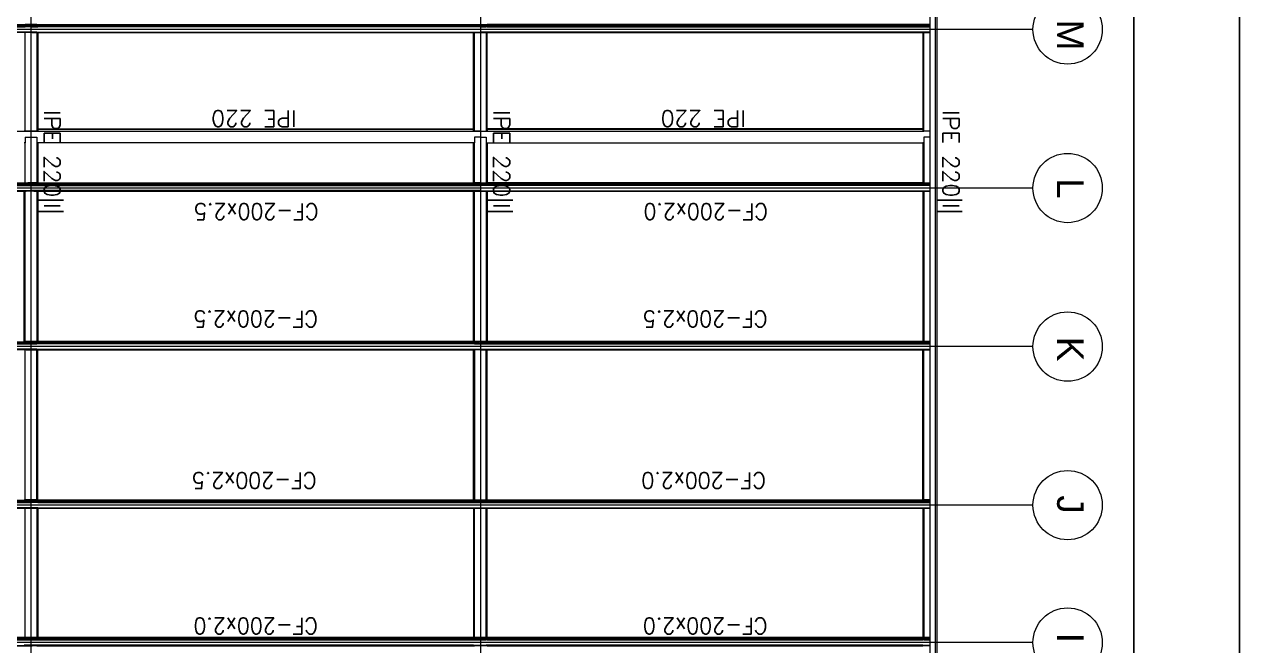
# Model space of a CAD drawing. Header units: inches. Extents: x 72863 to 72995, y 49095 to 49225.
# Drawn here: x 72893.22 to 72904.71, y 49177.71 to 49183.59 of the extents above; entities that cross this region are included whole.
import ezdxf
from ezdxf.enums import TextEntityAlignment as Align

# ---------------------------------------------------------------- set-up
doc = ezdxf.new("R2010")
doc.units = ezdxf.units.IN
doc.layers.get('0').update_dxf_attribs({"lineweight": 15})
for name, color, linetype, lineweight in [('BARRAS_DE_ACERO', 7, 'Continuous', 9), ('Cotas', 200, 'Continuous', 9), ('ejes', 251, 'Continuous', 9), ('REFERENCIA_DE_LAS_BARRAS', 2, 'Continuous', 9)]:
    doc.layers.add(name, color=color, linetype=linetype, lineweight=lineweight)
doc.layers.add('VG', color=7, linetype='Continuous')
doc.styles.add('CYPETXT', font='romans__.ttf', dxfattribs={"height": 0.2})
doc.styles.get("Standard").update_dxf_attribs({"font": 'arial.ttf'})

# ---------------------------------------------------------------- blocks, each defined once
blk = doc.blocks.new('PLANTILLA')
at = {"layer": 'VG'}
for p, q in [((72904.71, 49195.011), (72904.71, 49224.711)), ((72903.71, 49223.711), (72903.71, 49196.011))]:
    blk.add_line(p, q, dxfattribs=at)
blk.add_lwpolyline([(72903.71, 49199.561), (72903.71, 49223.711), (72864.71, 49223.711), (72864.71, 49196.011), (72885.71, 49196.011), (72885.71, 49199.611)], dxfattribs=at)

msp = doc.modelspace()

# ---------------------------------------------------------------- linework, layer by layer
at = {"layer": 'BARRAS_DE_ACERO'}
for p, q in [((72901.8348, 49177.5466), (72901.8348, 49187.497)), ((72901.8448, 49187.497), (72901.8448, 49177.5466)), ((72893.2768, 49183.5717), (72884.7788, 49183.5717)), ((72889.0484, 49183.5853), (72893.2679, 49183.5853)), ((72889.0973, 49183.5878), (72893.2248, 49183.5878)), ((72889.0973, 49183.5846), (72893.2656, 49183.5846)), ((72889.0973, 49183.5647), (72893.2248, 49183.5647)), ((72893.2248, 49183.5702), (72893.2148, 49183.5702)), ((72893.2248, 49183.5696), (72893.2148, 49183.5696)), ((72893.2248, 49183.5684), (72893.2148, 49183.5684)), ((72893.2248, 49183.5666), (72893.2148, 49183.5666)), ((72893.2768, 49183.5878), (72893.2248, 49183.5878)), ((72893.2768, 49183.5702), (72893.2248, 49183.5702)), ((72893.2248, 49183.5696), (72893.2768, 49183.5696)), ((72893.2248, 49183.5684), (72893.2768, 49183.5684)), ((72893.2248, 49183.5666), (72893.2768, 49183.5666)), ((72893.2798, 49183.5647), (72893.2248, 49183.5647)), ((72893.2656, 49183.5846), (72893.2768, 49183.5846)), ((72893.2679, 49183.5853), (72893.2768, 49183.5853)), ((72893.3348, 49183.5878), (72893.2768, 49183.5878)), ((72893.2798, 49183.5853), (72893.2768, 49183.5853)), ((72893.2798, 49183.5846), (72893.2768, 49183.5846)), ((72893.2798, 49183.5717), (72893.2768, 49183.5717)), ((72893.2798, 49183.5702), (72893.2768, 49183.5702)), ((72893.2798, 49183.5696), (72893.2768, 49183.5696)), ((72893.2798, 49183.5684), (72893.2768, 49183.5684)), ((72893.2798, 49183.5666), (72893.2768, 49183.5666)), ((72893.2798, 49183.5853), (72893.2827, 49183.5853)), ((72893.2798, 49183.5846), (72893.2827, 49183.5846)), ((72893.2798, 49183.5717), (72893.2827, 49183.5717)), ((72893.2798, 49183.5702), (72893.2827, 49183.5702)), ((72893.2827, 49183.5696), (72893.2798, 49183.5696)), ((72893.2798, 49183.5666), (72893.2827, 49183.5666)), ((72893.2798, 49183.5647), (72893.2827, 49183.5647)), ((72893.2827, 49183.5853), (72893.3448, 49183.5853)), ((72893.2855, 49183.5846), (72893.2827, 49183.5846)), ((72893.2827, 49183.5717), (72893.3348, 49183.5717)), ((72893.3348, 49183.5702), (72893.2827, 49183.5702)), ((72893.3348, 49183.5696), (72893.2827, 49183.5696)), ((72893.2827, 49183.5666), (72893.3103, 49183.5666)), ((72893.2827, 49183.5647), (72893.3448, 49183.5647)), ((72893.3348, 49183.5846), (72893.2855, 49183.5846)), ((72893.3348, 49183.5666), (72893.3103, 49183.5666)), ((72893.3348, 49183.5684), (72893.3245, 49183.5684)), ((72893.3348, 49183.5878), (72893.3447, 49183.5878)), ((72893.3348, 49183.5846), (72893.3448, 49183.5846)), ((72893.3348, 49183.5717), (72893.3448, 49183.5717)), ((72893.3348, 49183.5702), (72893.3448, 49183.5702)), ((72893.3348, 49183.5696), (72893.3448, 49183.5696)), ((72893.3348, 49183.5684), (72893.3448, 49183.5684)), ((72893.3448, 49183.5666), (72893.3348, 49183.5666)), ((72893.3448, 49183.5878), (72893.3447, 49183.5878)), ((72893.3448, 49183.5878), (72897.5948, 49183.5878)), ((72893.3448, 49183.5853), (72900.8658, 49183.5853)), ((72893.3448, 49183.5846), (72901.7768, 49183.5846)), ((72893.3448, 49183.5717), (72893.3448, 49183.5717)), ((72893.3448, 49183.5717), (72897.5848, 49183.5717)), ((72893.3448, 49183.5702), (72893.3448, 49183.5702)), ((72893.3448, 49183.5702), (72897.4748, 49183.5702)), ((72893.3448, 49183.5696), (72897.5268, 49183.5696)), ((72893.3448, 49183.5696), (72893.3448, 49183.5696)), ((72897.5327, 49183.5684), (72893.3448, 49183.5684)), ((72893.3448, 49183.5684), (72893.3448, 49183.5684)), ((72897.5327, 49183.5666), (72893.3448, 49183.5666)), ((72893.3448, 49183.5666), (72893.3448, 49183.5666)), ((72897.5327, 49183.5647), (72893.3448, 49183.5647)), ((72897.5848, 49183.5702), (72897.4748, 49183.5702)), ((72897.5848, 49183.5696), (72897.5268, 49183.5696)), ((72897.5327, 49183.5684), (72897.5848, 49183.5684)), ((72897.5327, 49183.5666), (72897.5848, 49183.5666)), ((72897.5327, 49183.5647), (72897.5848, 49183.5647)), ((72897.5948, 49183.5717), (72897.5848, 49183.5717)), ((72897.5948, 49183.5702), (72897.5848, 49183.5702)), ((72897.5948, 49183.5696), (72897.5848, 49183.5696)), ((72897.5948, 49183.5684), (72897.5848, 49183.5684)), ((72897.5948, 49183.5666), (72897.5848, 49183.5666)), ((72897.5948, 49183.5647), (72897.5848, 49183.5647)), ((72901.7798, 49183.5878), (72897.5948, 49183.5878)), ((72897.5948, 49183.5717), (72901.7768, 49183.5717)), ((72901.7768, 49183.5702), (72897.5948, 49183.5702)), ((72897.5948, 49183.5696), (72901.7768, 49183.5696)), ((72897.5948, 49183.5684), (72901.7798, 49183.5684)), ((72897.5948, 49183.5666), (72901.7798, 49183.5666)), ((72897.5948, 49183.5647), (72901.7798, 49183.5647)), ((72900.8658, 49183.5853), (72901.7798, 49183.5853)), ((72901.7798, 49183.5846), (72901.7768, 49183.5846)), ((72901.7798, 49183.5717), (72901.7768, 49183.5717)), ((72901.7798, 49183.5702), (72901.7768, 49183.5702)), ((72901.7768, 49183.5696), (72901.7798, 49183.5696)), ((72901.7798, 49183.5893), (72901.7798, 49183.5878)), ((72901.7798, 49183.5878), (72901.7798, 49183.5853)), ((72901.7798, 49183.5853), (72901.7798, 49183.5846)), ((72901.7798, 49183.5846), (72901.7798, 49183.5717)), ((72901.7798, 49183.5717), (72901.7798, 49183.5702)), ((72901.7798, 49183.5702), (72901.7798, 49183.5696)), ((72901.7798, 49183.5696), (72901.7798, 49183.5684)), ((72901.7798, 49183.5684), (72901.7798, 49183.5666)), ((72901.7798, 49183.5666), (72901.7798, 49183.5647)), ((72901.7798, 49183.5647), (72901.7798, 49183.515)), ((72889.0973, 49183.515), (72893.286, 49183.515)), ((72893.3348, 49183.5131), (72889.0973, 49183.5131)), ((72893.2768, 49183.5105), (72893.2248, 49183.5105)), ((72893.2917, 49183.5107), (72893.2342, 49183.5107)), ((72893.3348, 49183.5105), (72893.2768, 49183.5105)), ((72893.286, 49183.515), (72897.5268, 49183.515)), ((72893.2917, 49183.5107), (72893.3348, 49183.5107)), ((72893.3348, 49183.5131), (72897.5268, 49183.5131)), ((72893.3448, 49183.5116), (72893.3348, 49183.5116)), ((72893.343, 49183.5107), (72893.3348, 49183.5107)), ((72893.3348, 49183.5105), (72893.3448, 49183.5105)), ((72893.3448, 49183.5107), (72893.343, 49183.5107)), ((72893.3448, 49183.5116), (72897.5268, 49183.5116)), ((72893.3448, 49183.5107), (72897.4748, 49183.5107)), ((72893.3448, 49183.5105), (72897.4648, 49183.5105)), ((72897.4842, 49183.5107), (72897.4748, 49183.5107)), ((72897.5268, 49183.5105), (72897.4748, 49183.5105)), ((72897.5848, 49183.5107), (72897.4842, 49183.5107)), ((72897.5848, 49183.515), (72897.5268, 49183.515)), ((72897.5327, 49183.5131), (72897.5268, 49183.5131)), ((72897.5268, 49183.5116), (72897.5848, 49183.5116)), ((72897.5268, 49183.5105), (72897.5848, 49183.5105)), ((72897.5327, 49183.5131), (72897.5848, 49183.5131)), ((72897.5948, 49183.515), (72897.5848, 49183.515)), ((72897.5948, 49183.5131), (72897.5848, 49183.5131)), ((72897.5948, 49183.5116), (72897.5848, 49183.5116)), ((72897.5948, 49183.5107), (72897.5848, 49183.5107)), ((72897.5848, 49183.5105), (72897.5848, 49182.5774)), ((72901.7798, 49183.515), (72897.5948, 49183.515)), ((72897.5948, 49183.5131), (72901.7798, 49183.5131)), ((72897.5948, 49183.5107), (72901.7248, 49183.5107)), ((72901.7148, 49183.5105), (72897.5948, 49183.5105)), ((72901.7768, 49183.5107), (72901.7248, 49183.5107)), ((72901.7768, 49183.5105), (72901.7248, 49183.5105)), ((72901.7768, 49183.5107), (72901.7798, 49183.5107)), ((72901.7798, 49183.515), (72901.7798, 49183.5131)), ((72901.7798, 49183.5107), (72901.7798, 49183.5116)), ((72889.0588, 49182.5765), (72897.5268, 49182.5765)), ((72893.2248, 49182.5774), (72893.2148, 49182.5774)), ((72893.2248, 49182.5774), (72893.2248, 49182.5771)), ((72893.3348, 49182.5771), (72893.2248, 49182.5771)), ((72893.2248, 49182.5218), (72893.3348, 49182.5218)), ((72893.2248, 49182.5218), (72893.2248, 49182.4671)), ((72893.3348, 49182.5774), (72893.3348, 49182.5771)), ((72893.3348, 49182.5218), (72893.3348, 49182.4671)), ((72893.3448, 49182.5986), (72893.3448, 49182.5977)), ((72893.3448, 49182.5977), (72893.3448, 49182.5774)), ((72897.4748, 49182.5774), (72897.4648, 49182.5774)), ((72897.4748, 49182.5774), (72897.4748, 49182.5771)), ((72897.5268, 49182.5771), (72897.4748, 49182.5771)), ((72897.4748, 49182.5218), (72897.4748, 49182.4671)), ((72897.5268, 49182.5218), (72897.4748, 49182.5218)), ((72897.5268, 49182.5771), (72897.5848, 49182.5771)), ((72897.5268, 49182.5765), (72897.5327, 49182.5765)), ((72897.5327, 49182.5765), (72897.5848, 49182.5765)), ((72897.5948, 49182.5774), (72897.5848, 49182.5774)), ((72897.5848, 49182.5771), (72897.5848, 49182.5774)), ((72897.5848, 49182.5765), (72897.5948, 49182.5765)), ((72897.5948, 49182.5765), (72901.7149, 49182.5765)), ((72901.7798, 49182.5765), (72901.7149, 49182.5765)), ((72901.7248, 49182.5774), (72901.7248, 49182.5771)), ((72901.7798, 49182.5771), (72901.7248, 49182.5771)), ((72901.7798, 49182.5771), (72901.7798, 49182.5765)), ((72901.7798, 49182.5765), (72901.7798, 49182.5218)), ((72893.2248, 49182.4671), (72893.2148, 49182.4671)), ((72893.2248, 49182.0893), (72893.2248, 49182.4671)), ((72893.3448, 49182.4671), (72893.3348, 49182.4671)), ((72897.4748, 49182.4671), (72897.4648, 49182.4671)), ((72897.4748, 49182.0893), (72897.4748, 49182.4671)), ((72897.5948, 49182.4671), (72897.5948, 49182.0893)), ((72897.5948, 49182.4671), (72901.7148, 49182.4671)), ((72901.7248, 49182.4671), (72901.7148, 49182.4671)), ((72889.0331, 49182.0846), (72893.2768, 49182.0846)), ((72893.2768, 49182.0717), (72889.0972, 49182.0717)), ((72889.0973, 49182.0878), (72893.2517, 49182.0878)), ((72893.2768, 49182.0696), (72889.0973, 49182.0696)), ((72893.2768, 49182.0684), (72889.0973, 49182.0684)), ((72893.2768, 49182.0666), (72889.0973, 49182.0666)), ((72889.0973, 49182.0647), (72893.2768, 49182.0647)), ((72892.1095, 49182.0702), (72893.2768, 49182.0702)), ((72893.2148, 49182.0893), (72893.2248, 49182.0893)), ((72893.2248, 49182.0893), (72893.2768, 49182.0893)), ((72893.2768, 49182.0853), (72893.233, 49182.0853)), ((72893.2768, 49182.0878), (72893.2517, 49182.0878)), ((72893.3348, 49182.0893), (72893.2768, 49182.0893)), ((72893.2768, 49182.0878), (72893.3348, 49182.0878)), ((72893.2768, 49182.0853), (72893.3348, 49182.0853)), ((72893.2768, 49182.0846), (72893.3348, 49182.0846)), ((72893.2795, 49182.0717), (72893.2768, 49182.0717)), ((72893.2798, 49182.0702), (72893.2768, 49182.0702)), ((72893.2768, 49182.0696), (72893.2827, 49182.0696)), ((72893.2768, 49182.0684), (72893.2798, 49182.0684)), ((72893.2768, 49182.0666), (72893.2827, 49182.0666)), ((72893.2768, 49182.0647), (72893.2798, 49182.0647)), ((72893.2827, 49182.0717), (72893.2795, 49182.0717)), ((72893.2798, 49182.0702), (72893.2827, 49182.0702)), ((72893.2798, 49182.0647), (72897.5268, 49182.0647)), ((72893.2827, 49182.0717), (72893.3348, 49182.0717)), ((72893.2827, 49182.0702), (72893.3348, 49182.0702)), ((72893.2827, 49182.0696), (72893.3448, 49182.0696)), ((72895.6078, 49182.0666), (72893.2827, 49182.0666)), ((72897.5297, 49182.0684), (72893.2866, 49182.0684)), ((72893.3448, 49182.0878), (72893.3348, 49182.0878)), ((72893.3448, 49182.0853), (72893.3348, 49182.0853)), ((72893.3448, 49182.0846), (72893.3348, 49182.0846)), ((72893.3448, 49182.0717), (72893.3348, 49182.0717)), ((72893.3448, 49182.0702), (72893.3348, 49182.0702)), ((72893.3448, 49182.0878), (72897.5268, 49182.0878)), ((72893.3448, 49182.0717), (72897.5298, 49182.0717)), ((72893.3448, 49182.0702), (72897.4464, 49182.0702)), ((72897.5298, 49182.0696), (72893.3448, 49182.0696)), ((72897.5268, 49182.0666), (72895.6078, 49182.0666)), ((72897.4648, 49182.0893), (72897.4748, 49182.0893)), ((72897.5268, 49182.0893), (72897.4748, 49182.0893)), ((72897.5268, 49182.0893), (72897.5273, 49182.0893)), ((72897.5268, 49182.0878), (72897.5298, 49182.0878)), ((72897.5268, 49182.0666), (72897.5298, 49182.0666)), ((72897.5298, 49182.0878), (72897.5298, 49182.0878)), ((72897.5298, 49182.0878), (72901.7248, 49182.0878)), ((72901.7798, 49182.0858), (72897.5298, 49182.0858)), ((72897.5298, 49182.0851), (72897.5298, 49182.0853)), ((72897.5298, 49182.0851), (72901.7798, 49182.0851)), ((72897.5298, 49182.0717), (72897.5298, 49182.0717)), ((72897.5298, 49182.0702), (72900.7173, 49182.0702)), ((72897.5298, 49182.0696), (72901.7148, 49182.0696)), ((72897.5298, 49182.0685), (72897.5298, 49182.0696)), ((72901.7798, 49182.0685), (72897.5298, 49182.0685)), ((72897.5298, 49182.0684), (72897.5298, 49182.0685)), ((72897.5298, 49182.067), (72899.526, 49182.067)), ((72901.7248, 49182.0652), (72897.5298, 49182.0652)), ((72901.7798, 49182.0717), (72897.552, 49182.0717)), ((72901.7148, 49182.0893), (72897.5948, 49182.0893)), ((72901.7798, 49182.067), (72899.526, 49182.067)), ((72901.7798, 49182.0702), (72900.7173, 49182.0702)), ((72901.7148, 49182.0696), (72901.7798, 49182.0696)), ((72901.7248, 49182.0878), (72901.7768, 49182.0878)), ((72901.7798, 49182.0652), (72901.7248, 49182.0652)), ((72901.7768, 49182.0893), (72901.7798, 49182.0893)), ((72901.7768, 49182.0878), (72901.7798, 49182.0878)), ((72901.7798, 49182.0893), (72901.7798, 49182.0878)), ((72901.7798, 49182.0878), (72901.7798, 49182.0858)), ((72901.7798, 49182.0858), (72901.7798, 49182.0851)), ((72901.7798, 49182.0851), (72901.7798, 49182.0717)), ((72901.7798, 49182.0717), (72901.7798, 49182.0702)), ((72901.7798, 49182.0702), (72901.7798, 49182.0696)), ((72901.7798, 49182.0696), (72901.7798, 49182.0685)), ((72901.7798, 49182.0685), (72901.7798, 49182.067)), ((72901.7798, 49182.067), (72901.7798, 49182.0652)), ((72901.7798, 49182.0652), (72901.7798, 49182.0145)), ((72893.2768, 49182.0116), (72889.0334, 49182.0116)), ((72889.0384, 49182.0107), (72893.2248, 49182.0107)), ((72889.0973, 49182.015), (72893.2768, 49182.015)), ((72893.2248, 49182.0107), (72893.2338, 49182.0107)), ((72893.2768, 49182.0105), (72893.2248, 49182.0105)), ((72893.2768, 49182.0107), (72893.2338, 49182.0107)), ((72893.2827, 49182.015), (72893.2768, 49182.015)), ((72893.2768, 49182.0131), (72893.2827, 49182.0131)), ((72893.2782, 49182.0116), (72893.2768, 49182.0116)), ((72893.3348, 49182.0105), (72893.2768, 49182.0105)), ((72893.2782, 49182.0116), (72893.2827, 49182.0116)), ((72897.5268, 49182.015), (72893.2827, 49182.015)), ((72893.2851, 49182.0131), (72893.2827, 49182.0131)), ((72893.2827, 49182.0116), (72893.2836, 49182.0116)), ((72893.3079, 49182.0116), (72893.2836, 49182.0116)), ((72897.5268, 49182.0131), (72893.2851, 49182.0131)), ((72893.3079, 49182.0116), (72897.5268, 49182.0116)), ((72893.3448, 49182.0105), (72893.3348, 49182.0105)), ((72893.3448, 49182.0105), (72893.3448, 49180.5893)), ((72897.4648, 49182.0105), (72893.3448, 49182.0105)), ((72897.5268, 49182.015), (72897.5298, 49182.015)), ((72897.5298, 49182.0131), (72897.5268, 49182.0131)), ((72897.5298, 49182.0116), (72897.5268, 49182.0116)), ((72897.5298, 49182.0145), (72897.5298, 49182.015)), ((72897.5298, 49182.0145), (72901.7798, 49182.0145)), ((72897.5298, 49182.0116), (72897.5298, 49182.0128)), ((72897.5298, 49182.0128), (72901.7798, 49182.0128)), ((72897.5298, 49182.0114), (72897.5315, 49182.0114)), ((72897.5298, 49182.0114), (72897.5298, 49182.0107)), ((72897.5298, 49182.0105), (72897.5298, 49182.0106)), ((72897.5301, 49182.0106), (72897.5298, 49182.0106)), ((72897.5298, 49182.0105), (72897.5848, 49182.0105)), ((72897.5948, 49182.0106), (72897.5301, 49182.0106)), ((72897.5315, 49182.0114), (72901.7798, 49182.0114)), ((72897.5848, 49182.0105), (72897.5948, 49182.0105)), ((72901.7248, 49182.0106), (72897.5948, 49182.0106)), ((72897.5948, 49182.0105), (72897.5948, 49180.5893)), ((72901.7148, 49182.0105), (72897.5948, 49182.0105)), ((72901.7248, 49182.0105), (72901.7148, 49182.0105)), ((72901.7337, 49182.0106), (72901.7248, 49182.0106)), ((72901.7248, 49182.0105), (72901.7248, 49180.5893)), ((72901.7337, 49182.0106), (72901.7768, 49182.0106)), ((72901.7768, 49182.0106), (72901.7798, 49182.0106)), ((72901.7798, 49182.0145), (72901.7798, 49182.0128)), ((72901.7798, 49182.0128), (72901.7798, 49182.0114)), ((72901.7798, 49182.0114), (72901.7798, 49182.0106)), ((72889.0331, 49180.5717), (72893.3345, 49180.5717)), ((72889.0331, 49180.5666), (72893.2768, 49180.5666)), ((72889.0331, 49180.5647), (72893.2768, 49180.5647)), ((72893.226, 49180.5696), (72889.0353, 49180.5696)), ((72893.2768, 49180.5684), (72889.0407, 49180.5684)), ((72889.0433, 49180.5846), (72893.3448, 49180.5846)), ((72897.4748, 49180.5878), (72893.2148, 49180.5878)), ((72893.3448, 49180.5853), (72893.2148, 49180.5853)), ((72893.2248, 49180.5893), (72893.2768, 49180.5893)), ((72893.2768, 49180.5696), (72893.226, 49180.5696)), ((72893.2768, 49180.5893), (72893.3348, 49180.5893)), ((72893.3448, 49180.5696), (72893.2768, 49180.5696)), ((72893.2798, 49180.5684), (72893.2768, 49180.5684)), ((72893.2798, 49180.5666), (72893.2768, 49180.5666)), ((72893.2798, 49180.5647), (72893.2768, 49180.5647)), ((72897.5298, 49180.5684), (72893.2798, 49180.5684)), ((72893.2798, 49180.5666), (72893.2827, 49180.5666)), ((72893.2798, 49180.5647), (72893.2827, 49180.5647)), ((72893.2827, 49180.5666), (72893.3348, 49180.5666)), ((72897.4748, 49180.5647), (72893.2827, 49180.5647)), ((72893.3345, 49180.5717), (72893.3348, 49180.5717)), ((72893.3348, 49180.5717), (72897.5268, 49180.5717)), ((72893.3348, 49180.5702), (72896.3595, 49180.5702)), ((72897.5948, 49180.5666), (72893.3348, 49180.5666)), ((72893.3448, 49180.5853), (72897.4813, 49180.5853)), ((72893.3448, 49180.5846), (72897.5048, 49180.5846)), ((72893.3448, 49180.5696), (72897.5298, 49180.5696)), ((72897.5848, 49180.5702), (72896.3595, 49180.5702)), ((72897.4748, 49180.5893), (72897.4648, 49180.5893)), ((72897.5268, 49180.5893), (72897.4748, 49180.5893)), ((72897.4748, 49180.5878), (72897.5033, 49180.5878)), ((72897.4748, 49180.5647), (72901.7248, 49180.5647)), ((72897.5048, 49180.5853), (72897.4813, 49180.5853)), ((72897.5268, 49180.5878), (72897.5033, 49180.5878)), ((72897.5048, 49180.5853), (72897.5215, 49180.5853)), ((72897.5268, 49180.5846), (72897.5048, 49180.5846)), ((72897.5268, 49180.5853), (72897.5215, 49180.5853)), ((72897.5848, 49180.5893), (72897.5268, 49180.5893)), ((72897.5268, 49180.5878), (72901.7798, 49180.5878)), ((72897.5268, 49180.5853), (72901.7798, 49180.5853)), ((72901.7798, 49180.5846), (72897.5268, 49180.5846)), ((72897.5764, 49180.5717), (72897.5268, 49180.5717)), ((72897.5298, 49180.5696), (72897.5848, 49180.5696)), ((72897.5298, 49180.5684), (72897.5848, 49180.5684)), ((72897.5764, 49180.5717), (72901.7148, 49180.5717)), ((72897.5848, 49180.5702), (72900.6095, 49180.5702)), ((72901.7148, 49180.5696), (72897.5848, 49180.5696)), ((72897.5948, 49180.5684), (72897.5848, 49180.5684)), ((72901.7148, 49180.5893), (72897.5948, 49180.5893)), ((72897.5948, 49180.5684), (72901.7148, 49180.5684)), ((72897.5948, 49180.5666), (72899.527, 49180.5666)), ((72899.527, 49180.5666), (72901.7148, 49180.5666)), ((72900.6095, 49180.5702), (72901.7148, 49180.5702)), ((72901.7248, 49180.5717), (72901.7148, 49180.5717)), ((72901.7248, 49180.5702), (72901.7148, 49180.5702)), ((72901.7248, 49180.5696), (72901.7148, 49180.5696)), ((72901.7248, 49180.5684), (72901.7148, 49180.5684)), ((72901.7248, 49180.5666), (72901.7148, 49180.5666)), ((72901.7768, 49180.5893), (72901.7248, 49180.5893)), ((72901.7798, 49180.5893), (72901.7768, 49180.5893)), ((72901.7798, 49180.5878), (72901.7798, 49180.5893)), ((72901.7798, 49180.5878), (72901.7798, 49180.5853)), ((72901.7798, 49180.5853), (72901.7798, 49180.5846)), ((72901.7798, 49180.5647), (72901.7798, 49180.515)), ((72889.0265, 49180.5131), (72893.2768, 49180.5131)), ((72893.2338, 49180.5107), (72889.0442, 49180.5107)), ((72893.2768, 49180.5105), (72893.2248, 49180.5105)), ((72893.2338, 49180.5107), (72893.2768, 49180.5107)), ((72893.3348, 49180.515), (72893.2768, 49180.515)), ((72893.2768, 49180.5131), (72897.4648, 49180.5131)), ((72893.2768, 49180.5107), (72893.3348, 49180.5107)), ((72893.3348, 49180.5105), (72893.2768, 49180.5105)), ((72893.3348, 49180.515), (72897.5227, 49180.515)), ((72893.3348, 49180.5107), (72893.3448, 49180.5107)), ((72893.3348, 49179.0893), (72893.3348, 49180.5105)), ((72893.3448, 49180.5107), (72897.4748, 49180.5107)), ((72893.3448, 49180.5105), (72897.4648, 49180.5105)), ((72901.7798, 49180.5131), (72897.4648, 49180.5131)), ((72897.4748, 49180.5105), (72897.4648, 49180.5105)), ((72897.4748, 49180.5116), (72901.7148, 49180.5116)), ((72897.5268, 49180.5107), (72897.4748, 49180.5107)), ((72897.5268, 49180.5105), (72897.4748, 49180.5105)), ((72897.5227, 49180.515), (72901.7798, 49180.515)), ((72897.5268, 49180.5107), (72901.7798, 49180.5107)), ((72897.5948, 49179.0893), (72897.5948, 49180.5105)), ((72901.7148, 49180.5105), (72897.5948, 49180.5105)), ((72901.7798, 49180.5116), (72901.7148, 49180.5116)), ((72901.7248, 49180.5105), (72901.7798, 49180.5105)), ((72901.7798, 49180.515), (72901.7798, 49180.5131)), ((72901.7798, 49180.5131), (72901.7798, 49180.5116)), ((72889.0973, 49179.0878), (72893.2596, 49179.0878)), ((72889.0973, 49179.0846), (72893.2768, 49179.0846)), ((72893.2768, 49179.0717), (72889.0973, 49179.0717)), ((72893.2768, 49179.0702), (72889.0973, 49179.0702)), ((72893.2768, 49179.0696), (72889.0973, 49179.0696)), ((72893.2148, 49179.0893), (72893.2248, 49179.0893)), ((72893.2768, 49179.0878), (72893.2596, 49179.0878)), ((72893.3348, 49179.0893), (72893.2768, 49179.0893)), ((72893.2768, 49179.0878), (72897.4748, 49179.0878)), ((72897.4648, 49179.0846), (72893.2768, 49179.0846)), ((72893.2768, 49179.0717), (72893.3348, 49179.0717)), ((72893.3348, 49179.0702), (72893.2768, 49179.0702)), ((72893.3448, 49179.0893), (72893.3348, 49179.0893)), ((72893.3348, 49179.0717), (72893.3448, 49179.0717)), ((72893.3348, 49179.0702), (72893.3448, 49179.0702)), ((72893.3448, 49179.0717), (72897.4648, 49179.0717)), ((72897.4648, 49179.0702), (72893.3448, 49179.0702)), ((72893.3448, 49179.0696), (72897.4748, 49179.0696)), ((72897.4748, 49179.0893), (72897.4648, 49179.0893)), ((72897.4648, 49179.0853), (72897.5298, 49179.0853)), ((72897.4648, 49179.0846), (72897.4653, 49179.0846)), ((72897.4748, 49179.0717), (72897.4648, 49179.0717)), ((72897.4648, 49179.0702), (72897.4748, 49179.0702)), ((72897.4748, 49179.0846), (72897.4653, 49179.0846)), ((72897.5268, 49179.0878), (72897.4748, 49179.0878)), ((72897.4748, 49179.0846), (72897.5298, 49179.0846)), ((72897.5298, 49179.0717), (72897.4748, 49179.0717)), ((72897.4748, 49179.0702), (72897.5297, 49179.0702)), ((72897.5297, 49179.0702), (72897.5298, 49179.0702)), ((72897.5298, 49179.0851), (72897.5298, 49179.0853)), ((72897.5298, 49179.0846), (72897.5298, 49179.0717)), ((72897.5298, 49179.0717), (72897.5298, 49179.0702)), ((72897.5298, 49179.0717), (72897.5298, 49179.0717)), ((72897.5327, 49179.0717), (72897.5298, 49179.0717)), ((72897.5298, 49179.0702), (72897.5298, 49179.0702)), ((72901.7149, 49179.0702), (72897.5298, 49179.0702)), ((72897.5298, 49179.0702), (72897.5298, 49179.0696)), ((72897.5298, 49179.0696), (72897.5298, 49179.0696)), ((72897.5298, 49179.0696), (72897.5948, 49179.0696)), ((72897.5848, 49179.0878), (72897.5315, 49179.0878)), ((72897.5712, 49179.0858), (72897.5327, 49179.0858)), ((72897.5327, 49179.0851), (72897.5352, 49179.0851)), ((72897.5327, 49179.0717), (72897.5948, 49179.0717)), ((72897.5718, 49179.0851), (72897.5352, 49179.0851)), ((72897.5718, 49179.0851), (72897.5848, 49179.0851)), ((72897.5848, 49179.0893), (72897.5948, 49179.0893)), ((72897.5848, 49179.0878), (72901.7148, 49179.0878)), ((72897.5848, 49179.0851), (72897.5948, 49179.0851)), ((72897.5948, 49179.0858), (72901.7148, 49179.0858)), ((72897.5948, 49179.0851), (72901.7248, 49179.0851)), ((72897.5948, 49179.0717), (72901.7148, 49179.0717)), ((72897.5948, 49179.0696), (72901.7148, 49179.0696)), ((72901.7248, 49179.0893), (72901.7148, 49179.0893)), ((72901.7148, 49179.0878), (72901.7248, 49179.0878)), ((72901.7248, 49179.0858), (72901.7148, 49179.0858)), ((72901.7798, 49179.0717), (72901.7148, 49179.0717)), ((72901.7148, 49179.0696), (72901.7248, 49179.0696)), ((72901.7798, 49179.0702), (72901.7149, 49179.0702)), ((72901.7248, 49179.0858), (72901.7264, 49179.0858)), ((72901.7248, 49179.0851), (72901.7798, 49179.0851)), ((72901.7798, 49179.0696), (72901.7248, 49179.0696)), ((72901.7264, 49179.0858), (72901.7798, 49179.0858)), ((72901.7798, 49179.0878), (72901.7798, 49179.0858)), ((72901.7798, 49179.0858), (72901.7798, 49179.0851)), ((72901.7798, 49179.0851), (72901.7798, 49179.0717)), ((72901.7798, 49179.0717), (72901.7798, 49179.0702)), ((72901.7798, 49179.0702), (72901.7798, 49179.0696)), ((72901.7798, 49179.0696), (72901.7798, 49179.0685)), ((72884.8473, 49179.015), (72893.2825, 49179.015)), ((72888.9734, 49179.0107), (72893.2827, 49179.0107)), ((72893.2825, 49179.0131), (72889.0265, 49179.0131)), ((72893.3348, 49179.0116), (72889.0265, 49179.0116)), ((72889.0973, 49179.0684), (72893.2768, 49179.0684)), ((72889.0973, 49179.0666), (72893.2768, 49179.0666)), ((72893.2768, 49179.0647), (72889.0973, 49179.0647)), ((72893.2768, 49179.0105), (72893.2248, 49179.0105)), ((72893.2768, 49179.0684), (72893.3245, 49179.0684)), ((72893.3448, 49179.0647), (72893.2768, 49179.0647)), ((72893.2827, 49179.0105), (72893.2768, 49179.0105)), ((72893.3348, 49179.015), (72893.2825, 49179.015)), ((72893.2825, 49179.0131), (72893.3348, 49179.0131)), ((72893.3348, 49179.0107), (72893.2827, 49179.0107)), ((72893.2827, 49179.0105), (72893.3348, 49179.0105)), ((72893.3348, 49179.0684), (72893.3245, 49179.0684)), ((72893.3348, 49179.0684), (72893.3448, 49179.0684)), ((72893.3348, 49179.015), (72897.5298, 49179.015)), ((72893.3448, 49179.0131), (72893.3348, 49179.0131)), ((72893.3348, 49179.0116), (72893.3448, 49179.0116)), ((72893.3443, 49179.0107), (72893.3348, 49179.0107)), ((72893.3448, 49179.0105), (72893.3348, 49179.0105)), ((72893.3448, 49179.0107), (72893.3443, 49179.0107)), ((72893.3448, 49179.0684), (72897.5268, 49179.0684)), ((72893.3448, 49179.0666), (72897.5268, 49179.0666)), ((72893.3448, 49179.0647), (72897.5268, 49179.0647)), ((72893.3448, 49179.0116), (72897.5298, 49179.0116)), ((72897.4748, 49179.0107), (72893.3448, 49179.0107)), ((72893.3448, 49179.0105), (72897.4648, 49179.0105)), ((72893.3448, 49179.0105), (72893.3448, 49177.7893)), ((72897.5298, 49179.0107), (72897.4748, 49179.0107)), ((72897.5298, 49179.0105), (72897.4748, 49179.0105)), ((72897.5298, 49179.0685), (72901.7148, 49179.0685)), ((72897.5298, 49179.067), (72901.7148, 49179.067)), ((72897.5298, 49179.0652), (72901.7248, 49179.0652)), ((72897.5298, 49179.015), (72897.5298, 49179.0145)), ((72897.5298, 49179.0145), (72901.7768, 49179.0145)), ((72897.5298, 49179.0128), (72897.5298, 49179.0131)), ((72897.5298, 49179.0128), (72901.7768, 49179.0128)), ((72897.5298, 49179.0128), (72897.5298, 49179.0116)), ((72897.5298, 49179.0114), (72897.5298, 49179.0116)), ((72897.5298, 49179.0114), (72897.5298, 49179.0107)), ((72897.5481, 49179.0114), (72897.5298, 49179.0114)), ((72897.5298, 49179.0106), (72897.5298, 49179.0107)), ((72901.7337, 49179.0106), (72897.5298, 49179.0106)), ((72901.7768, 49179.0114), (72897.5481, 49179.0114)), ((72897.5848, 49177.7893), (72897.5848, 49179.0105)), ((72901.7148, 49179.0105), (72897.5948, 49179.0105)), ((72897.5948, 49177.7893), (72897.5948, 49179.0105)), ((72901.7248, 49179.0685), (72901.7148, 49179.0685)), ((72901.7248, 49179.067), (72901.7148, 49179.067)), ((72901.7248, 49179.0105), (72901.7148, 49179.0105)), ((72901.7248, 49179.0685), (72901.7768, 49179.0685)), ((72901.7768, 49179.067), (72901.7248, 49179.067)), ((72901.7248, 49179.0652), (72901.7768, 49179.0652)), ((72901.7248, 49179.0105), (72901.7248, 49177.7893)), ((72901.7337, 49179.0106), (72901.7768, 49179.0106)), ((72901.7798, 49179.0685), (72901.7768, 49179.0685)), ((72901.7768, 49179.067), (72901.7798, 49179.067)), ((72901.7798, 49179.0652), (72901.7768, 49179.0652)), ((72901.7798, 49179.0145), (72901.7768, 49179.0145)), ((72901.7768, 49179.0128), (72901.7798, 49179.0128)), ((72901.7768, 49179.0114), (72901.7798, 49179.0114)), ((72901.7768, 49179.0106), (72901.7798, 49179.0106)), ((72901.7798, 49179.0685), (72901.7798, 49179.067)), ((72901.7798, 49179.067), (72901.7798, 49179.0652)), ((72901.7798, 49179.0652), (72901.7798, 49179.0145)), ((72901.7798, 49179.0145), (72901.7798, 49179.0128)), ((72901.7798, 49179.0128), (72901.7798, 49179.0114)), ((72901.7798, 49179.0106), (72901.7798, 49179.0114)), ((72893.2768, 49177.7696), (72884.8473, 49177.7696)), ((72889.0265, 49177.7652), (72893.2768, 49177.7652)), ((72889.0265, 49177.7128), (72893.2447, 49177.7128)), ((72889.0265, 49177.7106), (72893.2768, 49177.7106)), ((72893.2248, 49177.7685), (72889.0342, 49177.7685)), ((72893.3348, 49177.7878), (72889.0973, 49177.7878)), ((72889.0973, 49177.7858), (72893.3348, 49177.7858)), ((72889.0973, 49177.7851), (72893.3348, 49177.7851)), ((72893.2768, 49177.767), (72889.0973, 49177.767)), ((72893.2768, 49177.7145), (72893.2148, 49177.7145)), ((72893.2768, 49177.7685), (72893.2248, 49177.7685)), ((72893.2768, 49177.7128), (72893.2447, 49177.7128)), ((72893.2609, 49177.7114), (72893.2768, 49177.7114)), ((72893.3348, 49177.7893), (72893.2768, 49177.7893)), ((72893.2768, 49177.7702), (72893.3348, 49177.7702)), ((72893.2768, 49177.7696), (72893.3348, 49177.7696)), ((72893.3348, 49177.7685), (72893.2768, 49177.7685)), ((72893.2768, 49177.767), (72893.3348, 49177.767)), ((72893.3348, 49177.7652), (72893.2768, 49177.7652)), ((72893.3348, 49177.7145), (72893.2768, 49177.7145)), ((72893.2827, 49177.7128), (72893.2768, 49177.7128)), ((72893.2768, 49177.7114), (72893.2827, 49177.7114)), ((72893.2827, 49177.7106), (72893.2768, 49177.7106)), ((72893.2827, 49177.7128), (72893.335, 49177.7128)), ((72893.2827, 49177.7114), (72893.3079, 49177.7114)), ((72893.2827, 49177.7106), (72893.2917, 49177.7106)), ((72893.3348, 49177.7106), (72893.2917, 49177.7106)), ((72893.3348, 49177.7114), (72893.3079, 49177.7114)), ((72893.3348, 49177.7878), (72893.335, 49177.7878)), ((72893.3348, 49177.7858), (72893.335, 49177.7858)), ((72893.335, 49177.7851), (72893.3348, 49177.7851)), ((72893.3348, 49177.7702), (72893.335, 49177.7702)), ((72893.335, 49177.7696), (72893.3348, 49177.7696)), ((72893.335, 49177.7685), (72893.3348, 49177.7685)), ((72893.335, 49177.767), (72893.3348, 49177.767)), ((72893.335, 49177.7652), (72893.3348, 49177.7652)), ((72893.3448, 49177.7145), (72893.3348, 49177.7145)), ((72893.3348, 49177.7114), (72893.335, 49177.7114)), ((72893.3349, 49177.7106), (72893.3348, 49177.7106)), ((72893.3349, 49177.7106), (72893.335, 49177.7106)), ((72893.335, 49177.7878), (72893.3393, 49177.7878)), ((72893.3448, 49177.7858), (72893.335, 49177.7858)), ((72893.335, 49177.7851), (72893.3448, 49177.7851)), ((72893.3448, 49177.7717), (72893.335, 49177.7717)), ((72893.335, 49177.7702), (72893.3448, 49177.7702)), ((72893.335, 49177.7696), (72893.3448, 49177.7696)), ((72893.335, 49177.7685), (72893.3448, 49177.7685)), ((72893.335, 49177.7652), (72893.3448, 49177.7652)), ((72893.335, 49177.7128), (72893.3448, 49177.7128)), ((72893.3448, 49177.7114), (72893.335, 49177.7114)), ((72893.3367, 49177.7106), (72893.335, 49177.7106)), ((72893.3367, 49177.7106), (72893.3448, 49177.7106)), ((72893.3393, 49177.7878), (72897.4648, 49177.7878)), ((72897.4648, 49177.7893), (72893.3448, 49177.7893)), ((72893.3448, 49177.7858), (72897.4955, 49177.7858)), ((72897.5848, 49177.7717), (72893.3448, 49177.7717)), ((72893.3448, 49177.7702), (72896.4673, 49177.7702)), ((72893.3448, 49177.7696), (72897.5848, 49177.7696)), ((72893.3448, 49177.7685), (72897.4648, 49177.7685)), ((72897.4648, 49177.7652), (72893.3448, 49177.7652)), ((72897.4648, 49177.7145), (72893.3448, 49177.7145)), ((72893.3448, 49177.7128), (72897.4648, 49177.7128)), ((72893.3448, 49177.7114), (72897.4648, 49177.7114)), ((72893.3448, 49177.7106), (72897.4648, 49177.7106)), ((72896.4673, 49177.7702), (72897.4748, 49177.7702)), ((72897.4648, 49177.7878), (72901.7798, 49177.7878)), ((72897.5848, 49177.7685), (72897.4648, 49177.7685)), ((72897.5848, 49177.767), (72897.4648, 49177.767)), ((72897.4648, 49177.7652), (72897.4748, 49177.7652)), ((72897.4648, 49177.7145), (72897.4748, 49177.7145)), ((72897.4648, 49177.7128), (72897.4748, 49177.7128)), ((72897.4748, 49177.7114), (72897.4648, 49177.7114)), ((72897.4648, 49177.7106), (72897.4748, 49177.7106)), ((72897.5268, 49177.7893), (72897.4748, 49177.7893)), ((72897.5848, 49177.7702), (72897.4748, 49177.7702)), ((72897.4748, 49177.7652), (72897.5848, 49177.7652)), ((72897.4748, 49177.7145), (72897.5268, 49177.7145)), ((72897.4748, 49177.7128), (72897.5268, 49177.7128)), ((72897.4748, 49177.7114), (72897.5268, 49177.7114)), ((72897.5268, 49177.7106), (72897.4748, 49177.7106)), ((72897.4955, 49177.7858), (72901.7798, 49177.7858)), ((72897.5848, 49177.7893), (72897.5268, 49177.7893)), ((72897.532, 49177.7145), (72897.5268, 49177.7145)), ((72897.5324, 49177.7114), (72897.5268, 49177.7114)), ((72897.5327, 49177.7106), (72897.5268, 49177.7106)), ((72897.5324, 49177.7114), (72897.5327, 49177.7114)), ((72897.5326, 49177.7128), (72897.5327, 49177.7128)), ((72897.5327, 49177.7128), (72897.5848, 49177.7128)), ((72897.5523, 49177.7114), (72897.5327, 49177.7114)), ((72897.5417, 49177.7106), (72897.5327, 49177.7106)), ((72897.5848, 49177.7106), (72897.5417, 49177.7106)), ((72897.5523, 49177.7114), (72897.5848, 49177.7114)), ((72897.5948, 49177.7893), (72897.5848, 49177.7893)), ((72897.5848, 49177.7717), (72897.5948, 49177.7717)), ((72897.5848, 49177.7702), (72897.5948, 49177.7702)), ((72897.5848, 49177.7696), (72897.5948, 49177.7696)), ((72897.5848, 49177.7685), (72897.5948, 49177.7685)), ((72897.5948, 49177.767), (72897.5848, 49177.767)), ((72897.5948, 49177.7652), (72897.5848, 49177.7652)), ((72897.5948, 49177.7128), (72897.5848, 49177.7128)), ((72897.5848, 49177.7114), (72897.5948, 49177.7114)), ((72897.5948, 49177.7106), (72897.5848, 49177.7106)), ((72901.7148, 49177.7893), (72897.5948, 49177.7893)), ((72901.7148, 49177.7717), (72897.5948, 49177.7717)), ((72900.7173, 49177.7702), (72897.5948, 49177.7702)), ((72901.7148, 49177.7696), (72897.5948, 49177.7696)), ((72901.7148, 49177.7685), (72897.5948, 49177.7685)), ((72897.5948, 49177.767), (72899.526, 49177.767)), ((72897.5948, 49177.7652), (72901.7148, 49177.7652)), ((72897.5948, 49177.7128), (72901.7148, 49177.7128)), ((72901.7148, 49177.7114), (72897.5948, 49177.7114)), ((72897.5948, 49177.7106), (72901.7148, 49177.7106)), ((72899.526, 49177.767), (72901.7148, 49177.767)), ((72901.7148, 49177.7702), (72900.7173, 49177.7702)), ((72901.7248, 49177.7717), (72901.7148, 49177.7717)), ((72901.7148, 49177.7702), (72901.7248, 49177.7702)), ((72901.7148, 49177.7696), (72901.7248, 49177.7696)), ((72901.7248, 49177.7685), (72901.7148, 49177.7685)), ((72901.7248, 49177.767), (72901.7148, 49177.767)), ((72901.7248, 49177.7652), (72901.7148, 49177.7652)), ((72901.7148, 49177.7145), (72901.7248, 49177.7145)), ((72901.7148, 49177.7128), (72901.7248, 49177.7128)), ((72901.7248, 49177.7106), (72901.7148, 49177.7106)), ((72901.7768, 49177.7893), (72901.7248, 49177.7893)), ((72901.7248, 49177.7717), (72901.7798, 49177.7717)), ((72901.7798, 49177.7696), (72901.7248, 49177.7696)), ((72901.7248, 49177.7685), (72901.7768, 49177.7685)), ((72901.7248, 49177.767), (72901.7768, 49177.767)), ((72901.7248, 49177.7652), (72901.7768, 49177.7652)), ((72901.7248, 49177.7145), (72901.7768, 49177.7145)), ((72901.7768, 49177.7128), (72901.7248, 49177.7128)), ((72901.7768, 49177.7106), (72901.7248, 49177.7106)), ((72901.7798, 49177.7893), (72901.7768, 49177.7893)), ((72901.7798, 49177.7685), (72901.7768, 49177.7685)), ((72901.7798, 49177.767), (72901.7768, 49177.767)), ((72901.7798, 49177.7145), (72901.7768, 49177.7145)), ((72901.7798, 49177.7128), (72901.7768, 49177.7128)), ((72901.7798, 49177.7114), (72901.7768, 49177.7114)), ((72901.7768, 49177.7106), (72901.7798, 49177.7106)), ((72901.7798, 49177.7893), (72901.7798, 49177.7878)), ((72901.7798, 49177.7878), (72901.7798, 49177.7858)), ((72901.7798, 49177.7858), (72901.7798, 49177.7851)), ((72901.7798, 49177.7717), (72901.7798, 49177.7851)), ((72901.7798, 49177.7702), (72901.7798, 49177.7696)), ((72901.7798, 49177.7696), (72901.7798, 49177.7685)), ((72901.7798, 49177.7685), (72901.7798, 49177.767)), ((72901.7798, 49177.7652), (72901.7798, 49177.7145)), ((72901.7798, 49177.7145), (72901.7798, 49177.7128)), ((72901.7798, 49177.7128), (72901.7798, 49177.7114)), ((72901.7798, 49177.7106), (72901.7798, 49177.7114))]:
    msp.add_line(p, q, dxfattribs=at)
for points in [[(72893.2798, 49183.5684), (72893.2827, 49183.5684), (72893.3245, 49183.5684)], [(72893.3348, 49183.5116), (72893.2827, 49183.5116), (72889.0973, 49183.5116)], [(72893.2342, 49183.5107), (72893.2248, 49183.5107), (72889.0973, 49183.5107)], [(72893.2248, 49182.5774), (72893.2248, 49183.5105), (72893.2148, 49183.5105)], [(72893.3348, 49183.5105), (72893.3348, 49182.5774), (72893.3448, 49182.5774)], [(72893.3448, 49183.5105), (72893.3448, 49182.5986), (72897.4648, 49182.5986), (72897.4648, 49183.5105)], [(72897.4748, 49182.5774), (72897.4748, 49183.5105), (72897.4648, 49183.5105)], [(72897.5948, 49182.5986), (72897.5948, 49183.5105), (72897.5848, 49183.5105)], [(72897.5948, 49183.5116), (72901.7768, 49183.5116), (72901.7798, 49183.5116), (72901.7798, 49183.5131)], [(72901.7248, 49182.5774), (72901.7248, 49183.5105), (72901.7148, 49183.5105), (72901.7148, 49182.5986)], [(72901.7798, 49183.5107), (72901.7798, 49183.5105), (72901.7768, 49183.5105)], [(72893.3448, 49182.5977), (72897.4648, 49182.5977), (72897.4648, 49182.5986)], [(72893.3448, 49182.5774), (72897.4648, 49182.5774), (72897.4648, 49182.5977)], [(72897.5268, 49182.5218), (72897.5848, 49182.5218), (72897.5848, 49182.4671), (72897.5948, 49182.4671)], [(72897.5948, 49182.5977), (72897.5948, 49182.5774), (72901.7148, 49182.5774)], [(72901.7148, 49182.5977), (72901.7148, 49182.5774), (72901.7248, 49182.5774)], [(72901.7798, 49182.5218), (72901.7248, 49182.5218), (72901.7248, 49182.4671)], [(72893.3348, 49182.4671), (72893.3348, 49182.0893), (72893.3448, 49182.0893)], [(72893.3448, 49182.0893), (72897.4648, 49182.0893), (72897.4648, 49182.4671)], [(72897.4648, 49182.4671), (72893.3448, 49182.4671), (72893.3448, 49182.0893)], [(72897.5848, 49182.4671), (72897.5848, 49182.0893), (72897.5948, 49182.0893)], [(72901.7148, 49182.4671), (72901.7148, 49182.0893), (72901.7248, 49182.0893)], [(72901.7248, 49182.4671), (72901.7248, 49182.0893), (72901.7768, 49182.0893)], [(72893.233, 49182.0853), (72889.0882, 49182.0853), (72889.0331, 49182.0853)], [(72893.2866, 49182.0684), (72893.2827, 49182.0684), (72893.2798, 49182.0684)], [(72893.3448, 49182.0853), (72897.5298, 49182.0853), (72897.5298, 49182.0858)], [(72893.3448, 49182.0846), (72897.5298, 49182.0846), (72897.5298, 49182.0851)], [(72897.5298, 49182.0702), (72897.5298, 49182.0702), (72897.5292, 49182.0702), (72897.5268, 49182.0702), (72897.4464, 49182.0702)], [(72897.5268, 49182.0647), (72897.5298, 49182.0647), (72897.5298, 49182.0652)], [(72897.5298, 49182.0878), (72897.5298, 49182.0893), (72897.5273, 49182.0893)], [(72897.5298, 49182.067), (72897.5298, 49182.0684), (72897.5297, 49182.0684)], [(72897.5298, 49182.0893), (72897.5298, 49182.0893), (72897.5848, 49182.0893)], [(72897.5298, 49182.0846), (72897.5298, 49182.0717), (72897.552, 49182.0717)], [(72897.5298, 49182.0702), (72897.5298, 49182.0717), (72897.5298, 49182.0717)], [(72897.5298, 49182.0696), (72897.5298, 49182.0696), (72897.5298, 49182.0702)], [(72897.5298, 49182.0652), (72897.5298, 49182.0666), (72897.5298, 49182.067)], [(72889.0502, 49182.0131), (72893.2707, 49182.0131), (72893.2768, 49182.0131)], [(72893.2248, 49180.5893), (72893.2148, 49180.5893), (72893.2148, 49182.0105)], [(72893.2248, 49180.5893), (72893.2248, 49182.0105), (72893.2148, 49182.0105)], [(72893.2917, 49182.0107), (72893.2827, 49182.0107), (72893.2768, 49182.0107)], [(72897.5298, 49182.0106), (72897.5298, 49182.0107), (72897.5291, 49182.0107), (72897.4748, 49182.0107), (72893.2917, 49182.0107)], [(72893.3348, 49182.0105), (72893.3348, 49180.5893), (72893.3448, 49180.5893)], [(72893.3448, 49180.5893), (72897.4648, 49180.5893), (72897.4648, 49182.0105)], [(72897.4748, 49180.5893), (72897.4748, 49182.0105), (72897.4648, 49182.0105)], [(72897.5298, 49182.0105), (72897.5298, 49182.0105), (72897.4748, 49182.0105)], [(72897.5298, 49182.0128), (72897.5298, 49182.0131), (72897.5298, 49182.0145)], [(72897.5298, 49182.0116), (72897.5298, 49182.0114), (72897.5298, 49182.0114)], [(72897.5848, 49182.0105), (72897.5848, 49180.5893), (72897.5948, 49180.5893)], [(72901.7148, 49182.0105), (72901.7148, 49180.5893), (72901.7248, 49180.5893)], [(72901.7798, 49182.0106), (72901.7798, 49182.0105), (72901.7768, 49182.0105), (72901.7248, 49182.0105)], [(72893.3348, 49180.5702), (72893.2148, 49180.5702), (72892.1095, 49180.5702)], [(72901.7248, 49180.5717), (72901.7798, 49180.5717), (72901.7798, 49180.5846)], [(72901.7248, 49180.5702), (72901.7798, 49180.5702), (72901.7798, 49180.5717)], [(72901.7248, 49180.5696), (72901.7798, 49180.5696), (72901.7798, 49180.5702)], [(72901.7248, 49180.5684), (72901.7798, 49180.5684), (72901.7798, 49180.5696)], [(72901.7248, 49180.5666), (72901.7798, 49180.5666), (72901.7798, 49180.5684)], [(72901.7248, 49180.5647), (72901.7798, 49180.5647), (72901.7798, 49180.5666)], [(72893.2768, 49180.515), (72889.0265, 49180.515), (72888.9623, 49180.515)], [(72897.4748, 49180.5116), (72893.2768, 49180.5116), (72893.2148, 49180.5116)], [(72893.2768, 49179.0893), (72893.2248, 49179.0893), (72893.2248, 49180.5105), (72893.2148, 49180.5105)], [(72893.3448, 49179.0893), (72893.3448, 49180.5105), (72893.3348, 49180.5105)], [(72893.3448, 49179.0893), (72897.4648, 49179.0893), (72897.4648, 49180.5105)], [(72897.4748, 49180.5105), (72897.4748, 49179.0893), (72897.5268, 49179.0893)], [(72897.5268, 49180.5105), (72897.5848, 49180.5105), (72897.5948, 49180.5105)], [(72897.5298, 49179.0893), (72897.5848, 49179.0893), (72897.5848, 49180.5105)], [(72897.5948, 49179.0893), (72901.7148, 49179.0893), (72901.7148, 49180.5105)], [(72901.7248, 49179.0878), (72901.7798, 49179.0878), (72901.7798, 49179.0893), (72901.7248, 49179.0893), (72901.7248, 49180.5105), (72901.7148, 49180.5105)], [(72901.7798, 49180.5116), (72901.7798, 49180.5107), (72901.7798, 49180.5105)], [(72889.0973, 49179.0853), (72893.2768, 49179.0853), (72897.4648, 49179.0853)], [(72893.2768, 49179.0696), (72893.3348, 49179.0696), (72893.3448, 49179.0696)], [(72897.4748, 49179.0696), (72897.5298, 49179.0696), (72897.5298, 49179.0685)], [(72897.5268, 49179.0893), (72897.5298, 49179.0893), (72897.5298, 49179.0893)], [(72897.5268, 49179.0878), (72897.5298, 49179.0878), (72897.5298, 49179.0878)], [(72897.5298, 49179.0893), (72897.5298, 49179.0878), (72897.5315, 49179.0878)], [(72897.5327, 49179.0858), (72897.5298, 49179.0858), (72897.5298, 49179.0853)], [(72897.5327, 49179.0851), (72897.5298, 49179.0851), (72897.5298, 49179.0846)], [(72897.5712, 49179.0858), (72897.5848, 49179.0858), (72897.5948, 49179.0858)], [(72893.2248, 49177.7893), (72893.2248, 49179.0105), (72893.2148, 49179.0105)], [(72893.3448, 49179.0666), (72893.3348, 49179.0666), (72893.2768, 49179.0666)], [(72893.3348, 49179.0105), (72893.3348, 49177.7893), (72893.3448, 49177.7893)], [(72893.3448, 49179.0131), (72897.5298, 49179.0131), (72897.5298, 49179.0145)], [(72897.5268, 49179.0684), (72897.5298, 49179.0684), (72897.5298, 49179.0685)], [(72897.5268, 49179.0666), (72897.5298, 49179.0666), (72897.5298, 49179.067), (72897.5298, 49179.0684)], [(72897.5268, 49179.0647), (72897.5298, 49179.0647), (72897.5298, 49179.0652), (72897.5298, 49179.0666)], [(72897.5298, 49179.0106), (72897.5298, 49179.0105), (72897.5298, 49179.0105), (72897.5327, 49179.0105)], [(72897.5327, 49179.0105), (72897.5848, 49179.0105), (72897.5948, 49179.0105)], [(72901.7148, 49179.0105), (72901.7148, 49177.7893), (72901.7248, 49177.7893)], [(72901.7798, 49179.0106), (72901.7798, 49179.0105), (72901.7768, 49179.0105), (72901.7248, 49179.0105)], [(72884.7765, 49177.7114), (72888.9623, 49177.7114), (72889.0265, 49177.7114), (72893.2609, 49177.7114)], [(72889.0973, 49177.7717), (72893.3348, 49177.7717), (72893.335, 49177.7717)], [(72889.0973, 49177.7702), (72892.2173, 49177.7702), (72893.2768, 49177.7702)], [(72893.2768, 49177.7893), (72893.2248, 49177.7893), (72893.2148, 49177.7893)], [(72893.335, 49177.767), (72893.3448, 49177.767), (72897.4648, 49177.767)], [(72901.7798, 49177.7851), (72897.5327, 49177.7851), (72893.3448, 49177.7851)], [(72897.5326, 49177.7128), (72897.532, 49177.7128), (72897.5268, 49177.7128)], [(72897.532, 49177.7145), (72897.5327, 49177.7145), (72897.5848, 49177.7145)], [(72901.7148, 49177.7145), (72897.5948, 49177.7145), (72897.5848, 49177.7145)], [(72901.7148, 49177.7114), (72901.7248, 49177.7114), (72901.7768, 49177.7114)], [(72901.7798, 49177.7717), (72901.7798, 49177.7702), (72901.7248, 49177.7702)], [(72901.7798, 49177.767), (72901.7798, 49177.7652), (72901.7768, 49177.7652)], [(72901.7768, 49177.7105), (72901.7798, 49177.7105), (72901.7798, 49177.7106)]]:
    msp.add_lwpolyline(points, dxfattribs=at)
for points in [[(72901.7148, 49182.5986), (72897.5948, 49182.5986), (72897.5948, 49182.5977), (72901.7148, 49182.5977), (72901.7148, 49182.5986)], [(72897.4748, 49177.7893), (72897.4748, 49179.0105), (72897.4648, 49179.0105), (72897.4648, 49177.7893), (72897.4748, 49177.7893)]]:
    msp.add_lwpolyline(points, close=True, dxfattribs=at)
at = {"layer": 'Cotas'}
for centre in [(72903.0833, 49183.5399), (72903.0833, 49182.0399), (72903.0833, 49180.5399), (72903.0833, 49179.0399), (72903.0833, 49177.7399)]:
    msp.add_circle(centre, 0.3279, dxfattribs=at)
at = {"layer": 'ejes'}
for p, q in [((72893.2798, 49187.8777), (72893.2798, 49166.7567)), ((72897.5298, 49187.8777), (72897.5298, 49166.7567)), ((72901.7798, 49187.8777), (72901.7798, 49166.7567)), ((72902.7554, 49183.5399), (72865.1919, 49183.5399)), ((72902.7554, 49182.0399), (72865.1919, 49182.0399)), ((72902.7554, 49180.5399), (72865.1919, 49180.5399)), ((72902.7554, 49179.0399), (72865.1919, 49179.0399)), ((72902.7554, 49177.7399), (72865.1919, 49177.7399))]:
    msp.add_line(p, q, dxfattribs=at)

# ---------------------------------------------------------------- block references
msp.add_blockref('PLANTILLA', (0, -34.5575))

# ---------------------------------------------------------------- texts
at = {"layer": 'Cotas', "char_height": 0.25, "attachment_point": 1, "rotation": 270}
for s, insert in [('M', (72903.2338, 49183.6333)), ('L', (72903.2338, 49182.1333)), ('K', (72903.2338, 49180.6333)), ('J', (72903.2338, 49179.1333)), ('I', (72903.2338, 49177.8333))]:
    msp.add_mtext_dynamic_manual_height_columns(s, width=0.276556, gutter_width=12.5, heights=[0], dxfattribs=dict(at, insert=insert))
at = {"layer": 'REFERENCIA_DE_LAS_BARRAS', "style": 'CYPETXT'}
for s, rotation, width, p, p2 in [('IPE 220|I|', 270, 0.866214, (72893.4039, 49182.7769), (72893.4039, 49181.7914)), ('IPE 220', 180, 0.843848, (72895.7906, 49182.7728), (72894.9851, 49182.7728)), ('IPE 220|I|', 270, 0.866214, (72897.6539, 49182.7769), (72897.6539, 49181.7914)), ('IPE 220', 180, 0.843848, (72900.0406, 49182.7728), (72899.2351, 49182.7728)), ('IPE 220|I|', 270, 0.866214, (72901.9039, 49182.7769), (72901.9039, 49181.7914)), ('CF-200x2.5', 180, 0.812558, (72895.9988, 49181.8936), (72894.822, 49181.8936)), ('CF-200x2.0', 180, 0.812558, (72900.2488, 49181.8936), (72899.072, 49181.8936)), ('CF-200x2.5', 180, 0.812558, (72895.9932, 49180.8783), (72894.8164, 49180.8783)), ('CF-200x2.5', 180, 0.812558, (72900.2432, 49180.8783), (72899.0664, 49180.8783)), ('CF-200x2.5', 180, 0.812558, (72895.9787, 49179.3498), (72894.802, 49179.3498)), ('CF-200x2.0', 180, 0.812558, (72900.2287, 49179.3498), (72899.052, 49179.3498)), ('CF-200x2.0', 180, 0.812558, (72895.9932, 49177.9738), (72894.8164, 49177.9738)), ('CF-200x2.0', 180, 0.812558, (72900.2432, 49177.9738), (72899.0664, 49177.9738))]:
    msp.add_text(s, height=0.15333, rotation=rotation, dxfattribs=dict(at, width=width)).set_placement(p, p2, align=Align.FIT)

doc.saveas('drawing.dxf')
